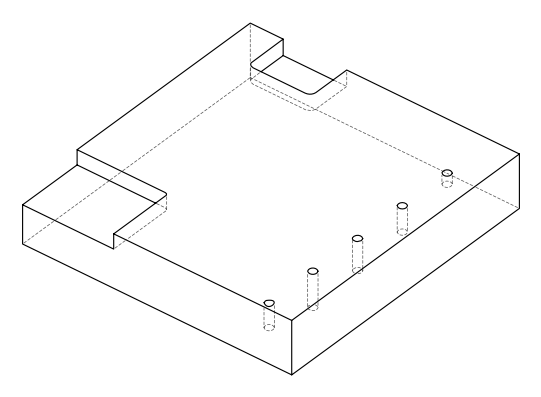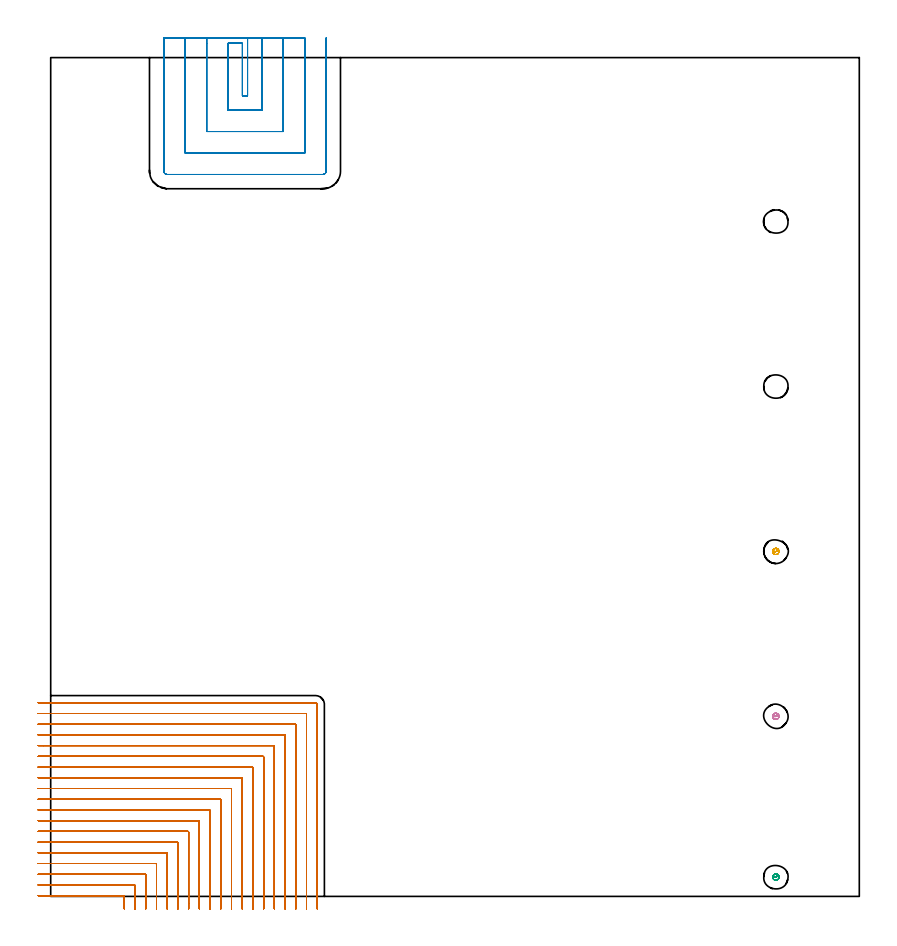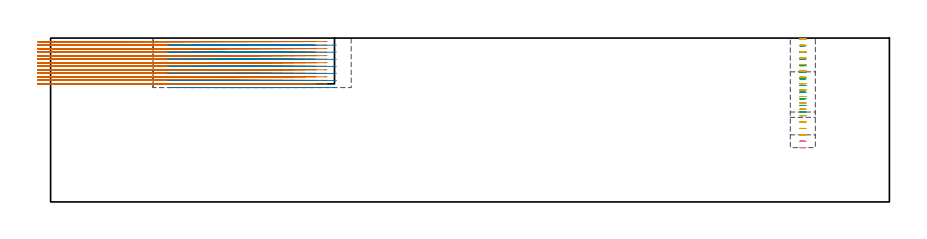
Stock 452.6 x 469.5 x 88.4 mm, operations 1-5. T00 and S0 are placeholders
(PLAN: 9 operations, 5 tool changes, 107.9 min)
(1 MILL_CORNER_NOTCH_RECTANGULAR | CORNER_NOTCH_RECTANGULAR | NXT0201_009 | Follow Part, ap 2, ae 75% | 87.83 min | 425206 mm3)
(2 MILL_SLOT | SLOT_PARTIAL_RECTANGULAR | UGT0201_008 | Follow Part, ap 4, ae 75% | 15.55 min | 208411 mm3)
(3 MILL_BLIND_HOLE_FROM_SOLID_MATERIAL | STEP1POCKET | NXT0201_010 | Spiral | 0.83 min | 5683 mm3)
(4 MILL_BLIND_HOLE_FROM_SOLID_MATERIAL_1 | STEP1POCKET_1 | NXT0201_010 | Spiral | 1.25 min | 8452 mm3)
(5 MILL_BLIND_HOLE_FROM_SOLID_MATERIAL_2 | STEP1POCKET_2 | NXT0201_010 | Spiral | 1.11 min | 7450 mm3)
(6 MILL_BLIND_HOLE_FROM_SOLID_MATERIAL_3 | STEP1POCKET_3 | NXT0201_010 | Spiral | 0.9 min | 6150 mm3)
(7 SPOT_DRILL | STEP1POCKET_4 | NXT0321_9005460120000 | 0.03 min | 2 mm3)
(8 DRILL_BLIND_HOLE_INTO_CENTER | STEP1POCKET_4 | NXT0301_128 | 0.08 min | 1929 mm3)
(9 MILL_ROUGH_BLIND_HOLE_CONTOUR | STEP1POCKET_4 | NXT0201_010 | Spiral | 0.35 min | 648 mm3)
(TOOL NXT0201_009 | ENDMILL 8mm [2P460-0800-NA 1630] | D8 FL26 Z6)
(TOOL UGT0201_008 | End Mill 16 mm | D16 FL32 Z4)
(TOOL NXT0201_010 | ENDMILL 10mm [2P460-1000-NA 1630] | D10 FL30 Z6)
(TOOL NXT0321_9005460120000 | NC Spot Drill, 142deg, 12mm, Carbide, Uncoated | D12 PA142 FL30 Z2)
(TOOL NXT0301_128 | Carbide Drill 12mm [861.1-1200-036A1-GP GC34] | D12 PA150 FL37.4 Z2)
(OP 1 MILL_CORNER_NOTCH_RECTANGULAR)
G17 G21 G94 G90
T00 M6
G54
G17 G0 G90 X41.2 Y-7. S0 M3
G43 Z98.4 H1
Z86.5
G94 G1 Y-4. F250.
Y0.007 F500.
G3 X40.807 Y0.4 R0.4
G1 X-4.
X-7. F250.
G0 Z98.4
X47.2 Y-7.
Z86.5
G1 Y-4.
Y6.007 F500.
G3 X46.807 Y6.4 R0.4
G1 X-4.
X-7. F250.
G0 Z98.4
X53.2 Y-7.
Z86.5
G1 Y-4.
Y12.007 F500.
G3 X52.807 Y12.4 R0.4
G1 X-4.
X-7. F250.
G0 Z98.4
X59.2 Y-7.
Z86.5
G1 Y-4.
Y18.006 F500.
G3 X58.806 Y18.4 R0.4
G1 X-4.
X-7. F250.
G0 Z98.4
X65.2 Y-7.
Z86.5
G1 Y-4.
Y24.006 F500.
G3 X64.806 Y24.4 R0.4
G1 X-4.
X-7. F250.
G0 Z98.4
X71.2 Y-7.
Z86.5
G1 Y-4.
Y30.006 F500.
G3 X70.806 Y30.4 R0.4
G1 X-4.
X-7. F250.
G0 Z98.4
X77.2 Y-7.
Z86.5
G1 Y-4.
Y36.006 F500.
G3 X76.806 Y36.4 R0.4
G1 X-4.
X-7. F250.
G0 Z98.4
X83.2 Y-7.
Z86.5
G1 Y-4.
Y42.005 F500.
G3 X82.805 Y42.4 R0.4
G1 X-4.
X-7. F250.
G0 Z98.4
X89.2 Y-7.
Z86.5
G1 Y-4.
Y48.005 F500.
G3 X88.805 Y48.4 R0.4
G1 X-4.
X-7. F250.
G0 Z98.4
X95.2 Y-7.
Z86.5
G1 Y-4.
Y54.005 F500.
G3 X94.805 Y54.4 R0.4
G1 X-4.
X-7. F250.
G0 Z98.4
X101.2 Y-7.
Z86.5
G1 Y-4.
Y60.005 F500.
G3 X100.805 Y60.4 R0.4
G1 X-4.
X-7. F250.
G0 Z98.4
X107.2 Y-7.
Z86.5
G1 Y-4.
Y66.005 F500.
G3 X106.805 Y66.4 R0.4
G1 X-4.
X-7. F250.
G0 Z98.4
X113.2 Y-7.
Z86.5
G1 Y-4.
Y72.004 F500.
G3 X112.804 Y72.4 R0.4
G1 X-4.
X-7. F250.
G0 Z98.4
X119.2 Y-7.
Z86.5
G1 Y-4.
Y78.004 F500.
G3 X118.804 Y78.4 R0.4
G1 X-4.
X-7. F250.
G0 Z98.4
X125.2 Y-7.
Z86.5
G1 Y-4.
Y84.004 F500.
G3 X124.804 Y84.4 R0.4
G1 X-4.
X-7. F250.
G0 Z98.4
X131.2 Y-7.
Z86.5
G1 Y-4.
Y90.004 F500.
G3 X130.804 Y90.4 R0.4
G1 X-4.
X-7. F250.
G0 Z98.4
X137.2 Y-7.
Z86.5
G1 Y-4.
Y96.003 F500.
G3 X136.804 Y96.4 R0.4
G1 X-4.
X-7. F250.
G0 Z98.4
X143.2 Y-7.
Z86.5
G1 Y-4.
Y102.003 F500.
G3 X142.803 Y102.4 R0.4
G1 X-4.
X-7. F250.
G0 Z98.4
X149.2 Y-7.
Z86.5
G1 Y-4.
Y107.4 F500.
G3 X148.2 Y108.4 R1.
G1 X-4.
X-7. F250.
G0 Z98.4
X41.2 Y-7.
Z84.6
G1 Y-4.
Y0.007 F500.
G3 X40.807 Y0.4 R0.4
G1 X-4.
X-7. F250.
G0 Z98.4
X47.2 Y-7.
Z84.6
G1 Y-4.
Y6.007 F500.
G3 X46.807 Y6.4 R0.4
G1 X-4.
X-7. F250.
G0 Z98.4
X53.2 Y-7.
Z84.6
G1 Y-4.
Y12.007 F500.
G3 X52.807 Y12.4 R0.4
G1 X-4.
X-7. F250.
G0 Z98.4
X59.2 Y-7.
Z84.6
G1 Y-4.
Y18.006 F500.
G3 X58.806 Y18.4 R0.4
G1 X-4.
X-7. F250.
G0 Z98.4
X65.2 Y-7.
Z84.6
G1 Y-4.
Y24.006 F500.
G3 X64.806 Y24.4 R0.4
G1 X-4.
X-7. F250.
G0 Z98.4
X71.2 Y-7.
Z84.6
G1 Y-4.
Y30.006 F500.
G3 X70.806 Y30.4 R0.4
G1 X-4.
X-7. F250.
G0 Z98.4
X77.2 Y-7.
Z84.6
G1 Y-4.
Y36.006 F500.
G3 X76.806 Y36.4 R0.4
G1 X-4.
X-7. F250.
G0 Z98.4
X83.2 Y-7.
Z84.6
G1 Y-4.
Y42.005 F500.
G3 X82.805 Y42.4 R0.4
G1 X-4.
X-7. F250.
G0 Z98.4
X89.2 Y-7.
Z84.6
G1 Y-4.
Y48.005 F500.
G3 X88.805 Y48.4 R0.4
G1 X-4.
X-7. F250.
G0 Z98.4
X95.2 Y-7.
Z84.6
G1 Y-4.
Y54.005 F500.
G3 X94.805 Y54.4 R0.4
G1 X-4.
X-7. F250.
G0 Z98.4
X101.2 Y-7.
Z84.6
G1 Y-4.
Y60.005 F500.
G3 X100.805 Y60.4 R0.4
G1 X-4.
X-7. F250.
G0 Z98.4
X107.2 Y-7.
Z84.6
G1 Y-4.
Y66.005 F500.
G3 X106.805 Y66.4 R0.4
G1 X-4.
X-7. F250.
G0 Z98.4
X113.2 Y-7.
Z84.6
G1 Y-4.
Y72.004 F500.
G3 X112.804 Y72.4 R0.4
G1 X-4.
X-7. F250.
G0 Z98.4
X119.2 Y-7.
Z84.6
G1 Y-4.
Y78.004 F500.
G3 X118.804 Y78.4 R0.4
G1 X-4.
X-7. F250.
G0 Z98.4
X125.2 Y-7.
Z84.6
G1 Y-4.
Y84.004 F500.
G3 X124.804 Y84.4 R0.4
G1 X-4.
X-7. F250.
G0 Z98.4
X131.2 Y-7.
Z84.6
G1 Y-4.
Y90.004 F500.
G3 X130.804 Y90.4 R0.4
G1 X-4.
X-7. F250.
G0 Z98.4
X137.2 Y-7.
Z84.6
G1 Y-4.
Y96.003 F500.
G3 X136.804 Y96.4 R0.4
G1 X-4.
X-7. F250.
G0 Z98.4
X143.2 Y-7.
Z84.6
G1 Y-4.
Y102.003 F500.
G3 X142.803 Y102.4 R0.4
G1 X-4.
X-7. F250.
G0 Z98.4
X149.2 Y-7.
Z84.6
G1 Y-4.
Y107.4 F500.
G3 X148.2 Y108.4 R1.
G1 X-4.
X-7. F250.
G0 Z98.4
X41.2 Y-7.
Z82.7
G1 Y-4.
Y0.007 F500.
G3 X40.807 Y0.4 R0.4
G1 X-4.
X-7. F250.
G0 Z98.4
X47.2 Y-7.
Z82.7
G1 Y-4.
Y6.007 F500.
G3 X46.807 Y6.4 R0.4
G1 X-4.
X-7. F250.
G0 Z98.4
X53.2 Y-7.
Z82.7
G1 Y-4.
Y12.007 F500.
G3 X52.807 Y12.4 R0.4
G1 X-4.
X-7. F250.
G0 Z98.4
X59.2 Y-7.
Z82.7
G1 Y-4.
Y18.006 F500.
G3 X58.806 Y18.4 R0.4
G1 X-4.
X-7. F250.
G0 Z98.4
X65.2 Y-7.
Z82.7
G1 Y-4.
Y24.006 F500.
G3 X64.806 Y24.4 R0.4
G1 X-4.
X-7. F250.
G0 Z98.4
X71.2 Y-7.
Z82.7
G1 Y-4.
Y30.006 F500.
G3 X70.806 Y30.4 R0.4
G1 X-4.
X-7. F250.
G0 Z98.4
X77.2 Y-7.
Z82.7
G1 Y-4.
Y36.006 F500.
G3 X76.806 Y36.4 R0.4
G1 X-4.
X-7. F250.
G0 Z98.4
X83.2 Y-7.
Z82.7
G1 Y-4.
Y42.005 F500.
G3 X82.805 Y42.4 R0.4
G1 X-4.
X-7. F250.
G0 Z98.4
X89.2 Y-7.
Z82.7
G1 Y-4.
Y48.005 F500.
G3 X88.805 Y48.4 R0.4
G1 X-4.
X-7. F250.
G0 Z98.4
X95.2 Y-7.
Z82.7
G1 Y-4.
Y54.005 F500.
G3 X94.805 Y54.4 R0.4
G1 X-4.
X-7. F250.
G0 Z98.4
X101.2 Y-7.
Z82.7
G1 Y-4.
Y60.005 F500.
G3 X100.805 Y60.4 R0.4
G1 X-4.
X-7. F250.
G0 Z98.4
X107.2 Y-7.
Z82.7
G1 Y-4.
Y66.005 F500.
G3 X106.805 Y66.4 R0.4
G1 X-4.
X-7. F250.
G0 Z98.4
X113.2 Y-7.
Z82.7
G1 Y-4.
Y72.004 F500.
G3 X112.804 Y72.4 R0.4
G1 X-4.
X-7. F250.
G0 Z98.4
X119.2 Y-7.
Z82.7
G1 Y-4.
Y78.004 F500.
G3 X118.804 Y78.4 R0.4
G1 X-4.
X-7. F250.
G0 Z98.4
X125.2 Y-7.
Z82.7
G1 Y-4.
Y84.004 F500.
G3 X124.804 Y84.4 R0.4
G1 X-4.
X-7. F250.
G0 Z98.4
X131.2 Y-7.
Z82.7
G1 Y-4.
Y90.004 F500.
G3 X130.804 Y90.4 R0.4
G1 X-4.
X-7. F250.
G0 Z98.4
X137.2 Y-7.
Z82.7
G1 Y-4.
Y96.003 F500.
G3 X136.804 Y96.4 R0.4
G1 X-4.
X-7. F250.
G0 Z98.4
X143.2 Y-7.
Z82.7
G1 Y-4.
Y102.003 F500.
G3 X142.803 Y102.4 R0.4
G1 X-4.
X-7. F250.
G0 Z98.4
X149.2 Y-7.
Z82.7
G1 Y-4.
Y107.4 F500.
G3 X148.2 Y108.4 R1.
G1 X-4.
X-7. F250.
G0 Z98.4
X41.2 Y-7.
Z80.8
G1 Y-4.
Y0.007 F500.
G3 X40.807 Y0.4 R0.4
G1 X-4.
X-7. F250.
G0 Z98.4
X47.2 Y-7.
Z80.8
G1 Y-4.
Y6.007 F500.
G3 X46.807 Y6.4 R0.4
G1 X-4.
X-7. F250.
G0 Z98.4
X53.2 Y-7.
Z80.8
G1 Y-4.
Y12.007 F500.
G3 X52.807 Y12.4 R0.4
G1 X-4.
X-7. F250.
G0 Z98.4
X59.2 Y-7.
Z80.8
G1 Y-4.
Y18.006 F500.
G3 X58.806 Y18.4 R0.4
G1 X-4.
X-7. F250.
G0 Z98.4
X65.2 Y-7.
Z80.8
G1 Y-4.
Y24.006 F500.
G3 X64.806 Y24.4 R0.4
G1 X-4.
X-7. F250.
G0 Z98.4
X71.2 Y-7.
Z80.8
G1 Y-4.
Y30.006 F500.
G3 X70.806 Y30.4 R0.4
G1 X-4.
X-7. F250.
G0 Z98.4
X77.2 Y-7.
Z80.8
G1 Y-4.
Y36.006 F500.
G3 X76.806 Y36.4 R0.4
G1 X-4.
X-7. F250.
G0 Z98.4
X83.2 Y-7.
Z80.8
G1 Y-4.
Y42.005 F500.
G3 X82.805 Y42.4 R0.4
G1 X-4.
X-7. F250.
G0 Z98.4
X89.2 Y-7.
Z80.8
G1 Y-4.
Y48.005 F500.
G3 X88.805 Y48.4 R0.4
G1 X-4.
X-7. F250.
G0 Z98.4
X95.2 Y-7.
Z80.8
G1 Y-4.
Y54.005 F500.
G3 X94.805 Y54.4 R0.4
G1 X-4.
X-7. F250.
G0 Z98.4
X101.2 Y-7.
Z80.8
G1 Y-4.
Y60.005 F500.
G3 X100.805 Y60.4 R0.4
G1 X-4.
X-7. F250.
G0 Z98.4
X107.2 Y-7.
Z80.8
G1 Y-4.
Y66.005 F500.
G3 X106.805 Y66.4 R0.4
G1 X-4.
X-7. F250.
G0 Z98.4
X113.2 Y-7.
Z80.8
G1 Y-4.
Y72.004 F500.
G3 X112.804 Y72.4 R0.4
G1 X-4.
X-7. F250.
G0 Z98.4
X119.2 Y-7.
Z80.8
G1 Y-4.
Y78.004 F500.
G3 X118.804 Y78.4 R0.4
G1 X-4.
X-7. F250.
G0 Z98.4
X125.2 Y-7.
Z80.8
G1 Y-4.
Y84.004 F500.
G3 X124.804 Y84.4 R0.4
G1 X-4.
X-7. F250.
G0 Z98.4
X131.2 Y-7.
Z80.8
G1 Y-4.
Y90.004 F500.
G3 X130.804 Y90.4 R0.4
G1 X-4.
X-7. F250.
G0 Z98.4
X137.2 Y-7.
Z80.8
G1 Y-4.
Y96.003 F500.
G3 X136.804 Y96.4 R0.4
G1 X-4.
X-7. F250.
G0 Z98.4
X143.2 Y-7.
Z80.8
G1 Y-4.
Y102.003 F500.
G3 X142.803 Y102.4 R0.4
G1 X-4.
X-7. F250.
G0 Z98.4
X149.2 Y-7.
Z80.8
G1 Y-4.
Y107.4 F500.
G3 X148.2 Y108.4 R1.
G1 X-4.
X-7. F250.
G0 Z98.4
X41.2 Y-7.
Z78.9
G1 Y-4.
Y0.007 F500.
G3 X40.807 Y0.4 R0.4
G1 X-4.
X-7. F250.
G0 Z98.4
X47.2 Y-7.
Z78.9
G1 Y-4.
Y6.007 F500.
G3 X46.807 Y6.4 R0.4
G1 X-4.
X-7. F250.
G0 Z98.4
X53.2 Y-7.
Z78.9
G1 Y-4.
Y12.007 F500.
G3 X52.807 Y12.4 R0.4
G1 X-4.
X-7. F250.
G0 Z98.4
X59.2 Y-7.
Z78.9
G1 Y-4.
Y18.006 F500.
G3 X58.806 Y18.4 R0.4
G1 X-4.
X-7. F250.
G0 Z98.4
X65.2 Y-7.
Z78.9
G1 Y-4.
Y24.006 F500.
G3 X64.806 Y24.4 R0.4
G1 X-4.
X-7. F250.
G0 Z98.4
X71.2 Y-7.
Z78.9
G1 Y-4.
Y30.006 F500.
G3 X70.806 Y30.4 R0.4
G1 X-4.
X-7. F250.
G0 Z98.4
X77.2 Y-7.
Z78.9
G1 Y-4.
Y36.006 F500.
G3 X76.806 Y36.4 R0.4
G1 X-4.
X-7. F250.
G0 Z98.4
X83.2 Y-7.
Z78.9
G1 Y-4.
Y42.005 F500.
G3 X82.805 Y42.4 R0.4
G1 X-4.
X-7. F250.
G0 Z98.4
X89.2 Y-7.
Z78.9
G1 Y-4.
Y48.005 F500.
G3 X88.805 Y48.4 R0.4
G1 X-4.
X-7. F250.
G0 Z98.4
X95.2 Y-7.
Z78.9
G1 Y-4.
Y54.005 F500.
G3 X94.805 Y54.4 R0.4
G1 X-4.
X-7. F250.
G0 Z98.4
X101.2 Y-7.
Z78.9
G1 Y-4.
Y60.005 F500.
G3 X100.805 Y60.4 R0.4
G1 X-4.
X-7. F250.
G0 Z98.4
X107.2 Y-7.
Z78.9
G1 Y-4.
Y66.005 F500.
G3 X106.805 Y66.4 R0.4
G1 X-4.
X-7. F250.
G0 Z98.4
X113.2 Y-7.
Z78.9
G1 Y-4.
Y72.004 F500.
G3 X112.804 Y72.4 R0.4
G1 X-4.
X-7. F250.
G0 Z98.4
X119.2 Y-7.
Z78.9
G1 Y-4.
Y78.004 F500.
G3 X118.804 Y78.4 R0.4
G1 X-4.
X-7. F250.
G0 Z98.4
X125.2 Y-7.
Z78.9
G1 Y-4.
Y84.004 F500.
G3 X124.804 Y84.4 R0.4
G1 X-4.
X-7. F250.
G0 Z98.4
X131.2 Y-7.
Z78.9
G1 Y-4.
Y90.004 F500.
G3 X130.804 Y90.4 R0.4
G1 X-4.
X-7. F250.
G0 Z98.4
X137.2 Y-7.
Z78.9
G1 Y-4.
Y96.003 F500.
G3 X136.804 Y96.4 R0.4
G1 X-4.
X-7. F250.
G0 Z98.4
X143.2 Y-7.
Z78.9
G1 Y-4.
Y102.003 F500.
G3 X142.803 Y102.4 R0.4
G1 X-4.
X-7. F250.
G0 Z98.4
X149.2 Y-7.
Z78.9
G1 Y-4.
Y107.4 F500.
G3 X148.2 Y108.4 R1.
G1 X-4.
X-7. F250.
G0 Z98.4
X41.2 Y-7.
Z77.
G1 Y-4.
Y0.007 F500.
G3 X40.807 Y0.4 R0.4
G1 X-4.
X-7. F250.
G0 Z98.4
X47.2 Y-7.
Z77.
G1 Y-4.
Y6.007 F500.
G3 X46.807 Y6.4 R0.4
G1 X-4.
X-7. F250.
G0 Z98.4
X53.2 Y-7.
Z77.
G1 Y-4.
Y12.007 F500.
G3 X52.807 Y12.4 R0.4
G1 X-4.
X-7. F250.
G0 Z98.4
X59.2 Y-7.
Z77.
G1 Y-4.
Y18.006 F500.
G3 X58.806 Y18.4 R0.4
G1 X-4.
X-7. F250.
G0 Z98.4
X65.2 Y-7.
Z77.
G1 Y-4.
Y24.006 F500.
G3 X64.806 Y24.4 R0.4
G1 X-4.
X-7. F250.
G0 Z98.4
X71.2 Y-7.
Z77.
G1 Y-4.
Y30.006 F500.
G3 X70.806 Y30.4 R0.4
G1 X-4.
X-7. F250.
G0 Z98.4
X77.2 Y-7.
Z77.
G1 Y-4.
Y36.006 F500.
G3 X76.806 Y36.4 R0.4
G1 X-4.
X-7. F250.
G0 Z98.4
X83.2 Y-7.
Z77.
G1 Y-4.
Y42.005 F500.
G3 X82.805 Y42.4 R0.4
G1 X-4.
X-7. F250.
G0 Z98.4
X89.2 Y-7.
Z77.
G1 Y-4.
Y48.005 F500.
G3 X88.805 Y48.4 R0.4
G1 X-4.
X-7. F250.
G0 Z98.4
X95.2 Y-7.
Z77.
G1 Y-4.
Y54.005 F500.
G3 X94.805 Y54.4 R0.4
G1 X-4.
X-7. F250.
G0 Z98.4
X101.2 Y-7.
Z77.
G1 Y-4.
Y60.005 F500.
G3 X100.805 Y60.4 R0.4
G1 X-4.
X-7. F250.
G0 Z98.4
X107.2 Y-7.
Z77.
G1 Y-4.
Y66.005 F500.
G3 X106.805 Y66.4 R0.4
G1 X-4.
X-7. F250.
G0 Z98.4
X113.2 Y-7.
Z77.
G1 Y-4.
Y72.004 F500.
G3 X112.804 Y72.4 R0.4
G1 X-4.
X-7. F250.
G0 Z98.4
X119.2 Y-7.
Z77.
G1 Y-4.
Y78.004 F500.
G3 X118.804 Y78.4 R0.4
G1 X-4.
X-7. F250.
G0 Z98.4
X125.2 Y-7.
Z77.
G1 Y-4.
Y84.004 F500.
G3 X124.804 Y84.4 R0.4
G1 X-4.
X-7. F250.
G0 Z98.4
X131.2 Y-7.
Z77.
G1 Y-4.
Y90.004 F500.
G3 X130.804 Y90.4 R0.4
G1 X-4.
X-7. F250.
G0 Z98.4
X137.2 Y-7.
Z77.
G1 Y-4.
Y96.003 F500.
G3 X136.804 Y96.4 R0.4
G1 X-4.
X-7. F250.
G0 Z98.4
X143.2 Y-7.
Z77.
G1 Y-4.
Y102.003 F500.
G3 X142.803 Y102.4 R0.4
G1 X-4.
X-7. F250.
G0 Z98.4
X149.2 Y-7.
Z77.
G1 Y-4.
Y107.4 F500.
G3 X148.2 Y108.4 R1.
G1 X-4.
X-7. F250.
G0 Z98.4
X41.2 Y-7.
Z75.1
G1 Y-4.
Y0.007 F500.
G3 X40.807 Y0.4 R0.4
G1 X-4.
X-7. F250.
G0 Z98.4
X47.2 Y-7.
Z75.1
G1 Y-4.
Y6.007 F500.
G3 X46.807 Y6.4 R0.4
G1 X-4.
X-7. F250.
G0 Z98.4
X53.2 Y-7.
Z75.1
G1 Y-4.
Y12.007 F500.
G3 X52.807 Y12.4 R0.4
G1 X-4.
X-7. F250.
G0 Z98.4
X59.2 Y-7.
Z75.1
G1 Y-4.
Y18.006 F500.
G3 X58.806 Y18.4 R0.4
G1 X-4.
X-7. F250.
G0 Z98.4
X65.2 Y-7.
Z75.1
G1 Y-4.
Y24.006 F500.
G3 X64.806 Y24.4 R0.4
G1 X-4.
X-7. F250.
G0 Z98.4
X71.2 Y-7.
Z75.1
G1 Y-4.
Y30.006 F500.
G3 X70.806 Y30.4 R0.4
G1 X-4.
X-7. F250.
G0 Z98.4
X77.2 Y-7.
Z75.1
G1 Y-4.
Y36.006 F500.
G3 X76.806 Y36.4 R0.4
G1 X-4.
X-7. F250.
G0 Z98.4
X83.2 Y-7.
Z75.1
G1 Y-4.
Y42.005 F500.
G3 X82.805 Y42.4 R0.4
G1 X-4.
X-7. F250.
G0 Z98.4
X89.2 Y-7.
Z75.1
G1 Y-4.
Y48.005 F500.
G3 X88.805 Y48.4 R0.4
G1 X-4.
X-7. F250.
G0 Z98.4
X95.2 Y-7.
Z75.1
G1 Y-4.
Y54.005 F500.
G3 X94.805 Y54.4 R0.4
G1 X-4.
X-7. F250.
G0 Z98.4
X101.2 Y-7.
Z75.1
G1 Y-4.
Y60.005 F500.
G3 X100.805 Y60.4 R0.4
G1 X-4.
X-7. F250.
G0 Z98.4
X107.2 Y-7.
Z75.1
G1 Y-4.
Y66.005 F500.
G3 X106.805 Y66.4 R0.4
G1 X-4.
X-7. F250.
G0 Z98.4
X113.2 Y-7.
Z75.1
G1 Y-4.
Y72.004 F500.
G3 X112.804 Y72.4 R0.4
G1 X-4.
X-7. F250.
G0 Z98.4
X119.2 Y-7.
Z75.1
G1 Y-4.
Y78.004 F500.
G3 X118.804 Y78.4 R0.4
G1 X-4.
X-7. F250.
G0 Z98.4
X125.2 Y-7.
Z75.1
G1 Y-4.
Y84.004 F500.
G3 X124.804 Y84.4 R0.4
G1 X-4.
X-7. F250.
G0 Z98.4
X131.2 Y-7.
Z75.1
G1 Y-4.
Y90.004 F500.
G3 X130.804 Y90.4 R0.4
G1 X-4.
X-7. F250.
G0 Z98.4
X137.2 Y-7.
Z75.1
G1 Y-4.
Y96.003 F500.
G3 X136.804 Y96.4 R0.4
G1 X-4.
X-7. F250.
G0 Z98.4
X143.2 Y-7.
Z75.1
G1 Y-4.
Y102.003 F500.
G3 X142.803 Y102.4 R0.4
G1 X-4.
X-7. F250.
G0 Z98.4
X149.2 Y-7.
Z75.1
G1 Y-4.
Y107.4 F500.
G3 X148.2 Y108.4 R1.
G1 X-4.
X-7. F250.
G0 Z98.4
X41.2 Y-7.
Z73.2
G1 Y-4.
Y0.007 F500.
G3 X40.807 Y0.4 R0.4
G1 X-4.
X-7. F250.
G0 Z98.4
X47.2 Y-7.
Z73.2
G1 Y-4.
Y6.007 F500.
G3 X46.807 Y6.4 R0.4
G1 X-4.
X-7. F250.
G0 Z98.4
X53.2 Y-7.
Z73.2
G1 Y-4.
Y12.007 F500.
G3 X52.807 Y12.4 R0.4
G1 X-4.
X-7. F250.
G0 Z98.4
X59.2 Y-7.
Z73.2
G1 Y-4.
Y18.006 F500.
G3 X58.806 Y18.4 R0.4
G1 X-4.
X-7. F250.
G0 Z98.4
X65.2 Y-7.
Z73.2
G1 Y-4.
Y24.006 F500.
G3 X64.806 Y24.4 R0.4
G1 X-4.
X-7. F250.
G0 Z98.4
X71.2 Y-7.
Z73.2
G1 Y-4.
Y30.006 F500.
G3 X70.806 Y30.4 R0.4
G1 X-4.
X-7. F250.
G0 Z98.4
X77.2 Y-7.
Z73.2
G1 Y-4.
Y36.006 F500.
G3 X76.806 Y36.4 R0.4
G1 X-4.
X-7. F250.
G0 Z98.4
X83.2 Y-7.
Z73.2
G1 Y-4.
Y42.005 F500.
G3 X82.805 Y42.4 R0.4
G1 X-4.
X-7. F250.
G0 Z98.4
X89.2 Y-7.
Z73.2
G1 Y-4.
Y48.005 F500.
G3 X88.805 Y48.4 R0.4
G1 X-4.
X-7. F250.
G0 Z98.4
X95.2 Y-7.
Z73.2
G1 Y-4.
Y54.005 F500.
G3 X94.805 Y54.4 R0.4
G1 X-4.
X-7. F250.
G0 Z98.4
X101.2 Y-7.
Z73.2
G1 Y-4.
Y60.005 F500.
G3 X100.805 Y60.4 R0.4
G1 X-4.
X-7. F250.
G0 Z98.4
X107.2 Y-7.
Z73.2
G1 Y-4.
Y66.005 F500.
G3 X106.805 Y66.4 R0.4
G1 X-4.
X-7. F250.
G0 Z98.4
X113.2 Y-7.
Z73.2
G1 Y-4.
Y72.004 F500.
G3 X112.804 Y72.4 R0.4
G1 X-4.
X-7. F250.
G0 Z98.4
X119.2 Y-7.
Z73.2
G1 Y-4.
Y78.004 F500.
G3 X118.804 Y78.4 R0.4
G1 X-4.
X-7. F250.
G0 Z98.4
X125.2 Y-7.
Z73.2
G1 Y-4.
Y84.004 F500.
G3 X124.804 Y84.4 R0.4
G1 X-4.
X-7. F250.
G0 Z98.4
X131.2 Y-7.
Z73.2
G1 Y-4.
Y90.004 F500.
G3 X130.804 Y90.4 R0.4
G1 X-4.
X-7. F250.
G0 Z98.4
X137.2 Y-7.
Z73.2
G1 Y-4.
Y96.003 F500.
G3 X136.804 Y96.4 R0.4
G1 X-4.
X-7. F250.
G0 Z98.4
X143.2 Y-7.
Z73.2
G1 Y-4.
Y102.003 F500.
G3 X142.803 Y102.4 R0.4
G1 X-4.
X-7. F250.
G0 Z98.4
X149.2 Y-7.
Z73.2
G1 Y-4.
Y107.4 F500.
G3 X148.2 Y108.4 R1.
G1 X-4.
X-7. F250.
G0 Z98.4
X41.2 Y-7.
Z71.3
G1 Y-4.
Y0.007 F500.
G3 X40.807 Y0.4 R0.4
G1 X-4.
X-7. F250.
G0 Z98.4
X47.2 Y-7.
Z71.3
G1 Y-4.
Y6.007 F500.
G3 X46.807 Y6.4 R0.4
G1 X-4.
X-7. F250.
G0 Z98.4
X53.2 Y-7.
Z71.3
G1 Y-4.
Y12.007 F500.
G3 X52.807 Y12.4 R0.4
G1 X-4.
X-7. F250.
G0 Z98.4
X59.2 Y-7.
Z71.3
G1 Y-4.
Y18.006 F500.
G3 X58.806 Y18.4 R0.4
G1 X-4.
X-7. F250.
G0 Z98.4
X65.2 Y-7.
Z71.3
G1 Y-4.
Y24.006 F500.
G3 X64.806 Y24.4 R0.4
G1 X-4.
X-7. F250.
G0 Z98.4
X71.2 Y-7.
Z71.3
G1 Y-4.
Y30.006 F500.
G3 X70.806 Y30.4 R0.4
G1 X-4.
X-7. F250.
G0 Z98.4
X77.2 Y-7.
Z71.3
G1 Y-4.
Y36.006 F500.
G3 X76.806 Y36.4 R0.4
G1 X-4.
X-7. F250.
G0 Z98.4
X83.2 Y-7.
Z71.3
G1 Y-4.
Y42.005 F500.
G3 X82.805 Y42.4 R0.4
G1 X-4.
X-7. F250.
G0 Z98.4
X89.2 Y-7.
Z71.3
G1 Y-4.
Y48.005 F500.
G3 X88.805 Y48.4 R0.4
G1 X-4.
X-7. F250.
G0 Z98.4
X95.2 Y-7.
Z71.3
G1 Y-4.
Y54.005 F500.
G3 X94.805 Y54.4 R0.4
G1 X-4.
X-7. F250.
G0 Z98.4
X101.2 Y-7.
Z71.3
G1 Y-4.
Y60.005 F500.
G3 X100.805 Y60.4 R0.4
G1 X-4.
X-7. F250.
G0 Z98.4
X107.2 Y-7.
Z71.3
G1 Y-4.
Y66.005 F500.
G3 X106.805 Y66.4 R0.4
G1 X-4.
X-7. F250.
G0 Z98.4
X113.2 Y-7.
Z71.3
G1 Y-4.
Y72.004 F500.
G3 X112.804 Y72.4 R0.4
G1 X-4.
X-7. F250.
G0 Z98.4
X119.2 Y-7.
Z71.3
G1 Y-4.
Y78.004 F500.
G3 X118.804 Y78.4 R0.4
G1 X-4.
X-7. F250.
G0 Z98.4
X125.2 Y-7.
Z71.3
G1 Y-4.
Y84.004 F500.
G3 X124.804 Y84.4 R0.4
G1 X-4.
X-7. F250.
G0 Z98.4
X131.2 Y-7.
Z71.3
G1 Y-4.
Y90.004 F500.
G3 X130.804 Y90.4 R0.4
G1 X-4.
X-7. F250.
G0 Z98.4
X137.2 Y-7.
Z71.3
G1 Y-4.
Y96.003 F500.
G3 X136.804 Y96.4 R0.4
G1 X-4.
X-7. F250.
G0 Z98.4
X143.2 Y-7.
Z71.3
G1 Y-4.
Y102.003 F500.
G3 X142.803 Y102.4 R0.4
G1 X-4.
X-7. F250.
G0 Z98.4
X149.2 Y-7.
Z71.3
G1 Y-4.
Y107.4 F500.
G3 X148.2 Y108.4 R1.
G1 X-4.
X-7. F250.
G0 Z98.4
X41.2 Y-7.
Z69.4
G1 Y-4.
Y0.007 F500.
G3 X40.807 Y0.4 R0.4
G1 X-4.
X-7. F250.
G0 Z98.4
X47.2 Y-7.
Z69.4
G1 Y-4.
Y6.007 F500.
G3 X46.807 Y6.4 R0.4
G1 X-4.
X-7. F250.
G0 Z98.4
X53.2 Y-7.
Z69.4
G1 Y-4.
Y12.007 F500.
G3 X52.807 Y12.4 R0.4
G1 X-4.
X-7. F250.
G0 Z98.4
X59.2 Y-7.
Z69.4
G1 Y-4.
Y18.006 F500.
G3 X58.806 Y18.4 R0.4
G1 X-4.
X-7. F250.
G0 Z98.4
X65.2 Y-7.
Z69.4
G1 Y-4.
Y24.006 F500.
G3 X64.806 Y24.4 R0.4
G1 X-4.
X-7. F250.
G0 Z98.4
X71.2 Y-7.
Z69.4
G1 Y-4.
Y30.006 F500.
G3 X70.806 Y30.4 R0.4
G1 X-4.
X-7. F250.
G0 Z98.4
X77.2 Y-7.
Z69.4
G1 Y-4.
Y36.006 F500.
G3 X76.806 Y36.4 R0.4
G1 X-4.
X-7. F250.
G0 Z98.4
X83.2 Y-7.
Z69.4
G1 Y-4.
Y42.005 F500.
G3 X82.805 Y42.4 R0.4
G1 X-4.
X-7. F250.
G0 Z98.4
X89.2 Y-7.
Z69.4
G1 Y-4.
Y48.005 F500.
G3 X88.805 Y48.4 R0.4
G1 X-4.
X-7. F250.
G0 Z98.4
X95.2 Y-7.
Z69.4
G1 Y-4.
Y54.005 F500.
G3 X94.805 Y54.4 R0.4
G1 X-4.
X-7. F250.
G0 Z98.4
X101.2 Y-7.
Z69.4
G1 Y-4.
Y60.005 F500.
G3 X100.805 Y60.4 R0.4
G1 X-4.
X-7. F250.
G0 Z98.4
X107.2 Y-7.
Z69.4
G1 Y-4.
Y66.005 F500.
G3 X106.805 Y66.4 R0.4
G1 X-4.
X-7. F250.
G0 Z98.4
X113.2 Y-7.
Z69.4
G1 Y-4.
Y72.004 F500.
G3 X112.804 Y72.4 R0.4
G1 X-4.
X-7. F250.
G0 Z98.4
X119.2 Y-7.
Z69.4
G1 Y-4.
Y78.004 F500.
G3 X118.804 Y78.4 R0.4
G1 X-4.
X-7. F250.
G0 Z98.4
X125.2 Y-7.
Z69.4
G1 Y-4.
Y84.004 F500.
G3 X124.804 Y84.4 R0.4
G1 X-4.
X-7. F250.
G0 Z98.4
X131.2 Y-7.
Z69.4
G1 Y-4.
Y90.004 F500.
G3 X130.804 Y90.4 R0.4
G1 X-4.
X-7. F250.
G0 Z98.4
X137.2 Y-7.
Z69.4
G1 Y-4.
Y96.003 F500.
G3 X136.804 Y96.4 R0.4
G1 X-4.
X-7. F250.
G0 Z98.4
X143.2 Y-7.
Z69.4
G1 Y-4.
Y102.003 F500.
G3 X142.803 Y102.4 R0.4
G1 X-4.
X-7. F250.
G0 Z98.4
X149.2 Y-7.
Z69.4
G1 Y-4.
Y107.4 F500.
G3 X148.2 Y108.4 R1.
G1 X-4.
X-7. F250.
G0 Z98.4
X41.2 Y-7.
Z67.5
G1 Y-4.
Y0.007 F500.
G3 X40.807 Y0.4 R0.4
G1 X-4.
X-7. F250.
G0 Z98.4
X47.2 Y-7.
Z67.5
G1 Y-4.
Y6.007 F500.
G3 X46.807 Y6.4 R0.4
G1 X-4.
X-7. F250.
G0 Z98.4
X53.2 Y-7.
Z67.5
G1 Y-4.
Y12.007 F500.
G3 X52.807 Y12.4 R0.4
G1 X-4.
X-7. F250.
G0 Z98.4
X59.2 Y-7.
Z67.5
G1 Y-4.
Y18.006 F500.
G3 X58.806 Y18.4 R0.4
G1 X-4.
X-7. F250.
G0 Z98.4
X65.2 Y-7.
Z67.5
G1 Y-4.
Y24.006 F500.
G3 X64.806 Y24.4 R0.4
G1 X-4.
X-7. F250.
G0 Z98.4
X71.2 Y-7.
Z67.5
G1 Y-4.
Y30.006 F500.
G3 X70.806 Y30.4 R0.4
G1 X-4.
X-7. F250.
G0 Z98.4
X77.2 Y-7.
Z67.5
G1 Y-4.
Y36.006 F500.
G3 X76.806 Y36.4 R0.4
G1 X-4.
X-7. F250.
G0 Z98.4
X83.2 Y-7.
Z67.5
G1 Y-4.
Y42.005 F500.
G3 X82.805 Y42.4 R0.4
G1 X-4.
X-7. F250.
G0 Z98.4
X89.2 Y-7.
Z67.5
G1 Y-4.
Y48.005 F500.
G3 X88.805 Y48.4 R0.4
G1 X-4.
X-7. F250.
G0 Z98.4
X95.2 Y-7.
Z67.5
G1 Y-4.
Y54.005 F500.
G3 X94.805 Y54.4 R0.4
G1 X-4.
X-7. F250.
G0 Z98.4
X101.2 Y-7.
Z67.5
G1 Y-4.
Y60.005 F500.
G3 X100.805 Y60.4 R0.4
G1 X-4.
X-7. F250.
G0 Z98.4
X107.2 Y-7.
Z67.5
G1 Y-4.
Y66.005 F500.
G3 X106.805 Y66.4 R0.4
G1 X-4.
X-7. F250.
G0 Z98.4
X113.2 Y-7.
Z67.5
G1 Y-4.
Y72.004 F500.
G3 X112.804 Y72.4 R0.4
G1 X-4.
X-7. F250.
G0 Z98.4
X119.2 Y-7.
Z67.5
G1 Y-4.
Y78.004 F500.
G3 X118.804 Y78.4 R0.4
G1 X-4.
X-7. F250.
G0 Z98.4
X125.2 Y-7.
Z67.5
G1 Y-4.
Y84.004 F500.
G3 X124.804 Y84.4 R0.4
G1 X-4.
X-7. F250.
G0 Z98.4
X131.2 Y-7.
Z67.5
G1 Y-4.
Y90.004 F500.
G3 X130.804 Y90.4 R0.4
G1 X-4.
X-7. F250.
G0 Z98.4
X137.2 Y-7.
Z67.5
G1 Y-4.
Y96.003 F500.
G3 X136.804 Y96.4 R0.4
G1 X-4.
X-7. F250.
G0 Z98.4
X143.2 Y-7.
Z67.5
G1 Y-4.
Y102.003 F500.
G3 X142.803 Y102.4 R0.4
G1 X-4.
X-7. F250.
G0 Z98.4
X149.2 Y-7.
Z67.5
G1 Y-4.
Y107.4 F500.
G3 X148.2 Y108.4 R1.
G1 X-4.
X-7. F250.
G0 Z98.4
X41.2 Y-7.
Z65.6
G1 Y-4.
Y0.007 F500.
G3 X40.807 Y0.4 R0.4
G1 X-4.
X-7. F250.
G0 Z98.4
X47.2 Y-7.
Z65.6
G1 Y-4.
Y6.007 F500.
G3 X46.807 Y6.4 R0.4
G1 X-4.
X-7. F250.
G0 Z98.4
X53.2 Y-7.
Z65.6
G1 Y-4.
Y12.007 F500.
G3 X52.807 Y12.4 R0.4
G1 X-4.
X-7. F250.
G0 Z98.4
X59.2 Y-7.
Z65.6
G1 Y-4.
Y18.006 F500.
G3 X58.806 Y18.4 R0.4
G1 X-4.
X-7. F250.
G0 Z98.4
X65.2 Y-7.
Z65.6
G1 Y-4.
Y24.006 F500.
G3 X64.806 Y24.4 R0.4
G1 X-4.
X-7. F250.
G0 Z98.4
X71.2 Y-7.
Z65.6
G1 Y-4.
Y30.006 F500.
G3 X70.806 Y30.4 R0.4
G1 X-4.
X-7. F250.
G0 Z98.4
X77.2 Y-7.
Z65.6
G1 Y-4.
Y36.006 F500.
G3 X76.806 Y36.4 R0.4
G1 X-4.
X-7. F250.
G0 Z98.4
X83.2 Y-7.
Z65.6
G1 Y-4.
Y42.005 F500.
G3 X82.805 Y42.4 R0.4
G1 X-4.
X-7. F250.
G0 Z98.4
X89.2 Y-7.
Z65.6
G1 Y-4.
Y48.005 F500.
G3 X88.805 Y48.4 R0.4
G1 X-4.
X-7. F250.
G0 Z98.4
X95.2 Y-7.
Z65.6
G1 Y-4.
Y54.005 F500.
G3 X94.805 Y54.4 R0.4
G1 X-4.
X-7. F250.
G0 Z98.4
X101.2 Y-7.
Z65.6
G1 Y-4.
Y60.005 F500.
G3 X100.805 Y60.4 R0.4
G1 X-4.
X-7. F250.
G0 Z98.4
X107.2 Y-7.
Z65.6
G1 Y-4.
Y66.005 F500.
G3 X106.805 Y66.4 R0.4
G1 X-4.
X-7. F250.
G0 Z98.4
X113.2 Y-7.
Z65.6
G1 Y-4.
Y72.004 F500.
G3 X112.804 Y72.4 R0.4
G1 X-4.
X-7. F250.
G0 Z98.4
X119.2 Y-7.
Z65.6
G1 Y-4.
Y78.004 F500.
G3 X118.804 Y78.4 R0.4
G1 X-4.
X-7. F250.
G0 Z98.4
X125.2 Y-7.
Z65.6
G1 Y-4.
Y84.004 F500.
G3 X124.804 Y84.4 R0.4
G1 X-4.
X-7. F250.
G0 Z98.4
X131.2 Y-7.
Z65.6
G1 Y-4.
Y90.004 F500.
G3 X130.804 Y90.4 R0.4
G1 X-4.
X-7. F250.
G0 Z98.4
X137.2 Y-7.
Z65.6
G1 Y-4.
Y96.003 F500.
G3 X136.804 Y96.4 R0.4
G1 X-4.
X-7. F250.
G0 Z98.4
X143.2 Y-7.
Z65.6
G1 Y-4.
Y102.003 F500.
G3 X142.803 Y102.4 R0.4
G1 X-4.
X-7. F250.
G0 Z98.4
X149.2 Y-7.
Z65.6
G1 Y-4.
Y107.4 F500.
G3 X148.2 Y108.4 R1.
G1 X-4.
X-7. F250.
G0 Z98.4
X41.2 Y-7.
Z63.7
G1 Y-4.
Y0.007 F500.
G3 X40.807 Y0.4 R0.4
G1 X-4.
X-7. F250.
G0 Z98.4
X47.2 Y-7.
Z63.7
G1 Y-4.
Y6.007 F500.
G3 X46.807 Y6.4 R0.4
G1 X-4.
X-7. F250.
G0 Z98.4
X53.2 Y-7.
Z63.7
G1 Y-4.
Y12.007 F500.
G3 X52.807 Y12.4 R0.4
G1 X-4.
X-7. F250.
G0 Z98.4
X59.2 Y-7.
Z63.7
G1 Y-4.
Y18.006 F500.
G3 X58.806 Y18.4 R0.4
G1 X-4.
X-7. F250.
G0 Z98.4
X65.2 Y-7.
Z63.7
G1 Y-4.
Y24.006 F500.
G3 X64.806 Y24.4 R0.4
G1 X-4.
X-7. F250.
G0 Z98.4
X71.2 Y-7.
Z63.7
G1 Y-4.
Y30.006 F500.
G3 X70.806 Y30.4 R0.4
G1 X-4.
X-7. F250.
G0 Z98.4
X77.2 Y-7.
Z63.7
G1 Y-4.
Y36.006 F500.
G3 X76.806 Y36.4 R0.4
G1 X-4.
X-7. F250.
G0 Z98.4
X83.2 Y-7.
Z63.7
G1 Y-4.
Y42.005 F500.
G3 X82.805 Y42.4 R0.4
G1 X-4.
X-7. F250.
G0 Z98.4
X89.2 Y-7.
Z63.7
G1 Y-4.
Y48.005 F500.
G3 X88.805 Y48.4 R0.4
G1 X-4.
X-7. F250.
G0 Z98.4
X95.2 Y-7.
Z63.7
G1 Y-4.
Y54.005 F500.
G3 X94.805 Y54.4 R0.4
G1 X-4.
X-7. F250.
G0 Z98.4
X101.2 Y-7.
Z63.7
G1 Y-4.
Y60.005 F500.
G3 X100.805 Y60.4 R0.4
G1 X-4.
X-7. F250.
G0 Z98.4
X107.2 Y-7.
Z63.7
G1 Y-4.
Y66.005 F500.
G3 X106.805 Y66.4 R0.4
G1 X-4.
X-7. F250.
G0 Z98.4
X113.2 Y-7.
Z63.7
G1 Y-4.
Y72.004 F500.
G3 X112.804 Y72.4 R0.4
G1 X-4.
X-7. F250.
G0 Z98.4
X119.2 Y-7.
Z63.7
G1 Y-4.
Y78.004 F500.
G3 X118.804 Y78.4 R0.4
G1 X-4.
X-7. F250.
G0 Z98.4
X125.2 Y-7.
Z63.7
G1 Y-4.
Y84.004 F500.
G3 X124.804 Y84.4 R0.4
G1 X-4.
X-7. F250.
G0 Z98.4
X131.2 Y-7.
Z63.7
G1 Y-4.
Y90.004 F500.
G3 X130.804 Y90.4 R0.4
G1 X-4.
X-7. F250.
G0 Z98.4
X137.2 Y-7.
Z63.7
G1 Y-4.
Y96.003 F500.
G3 X136.804 Y96.4 R0.4
G1 X-4.
X-7. F250.
G0 Z98.4
X143.2 Y-7.
Z63.7
G1 Y-4.
Y102.003 F500.
G3 X142.803 Y102.4 R0.4
G1 X-4.
X-7. F250.
G0 Z98.4
X149.2 Y-7.
Z63.7
G1 Y-4.
Y107.4 F500.
G3 X148.2 Y108.4 R1.
G1 X-4.
X-7. F250.
G0 Z98.4
M5
M2
(OP 2 MILL_SLOT)
G17 G21 G94 G90
T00 M6
G54
G17 G0 G90 X110.2 Y480.5 S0 M3
G43 Z98.4 H0
Z84.586
G94 G1 Y477.5 F250.
Y448.1 F500.
X107.3
Y477.5
X99.3
Y440.1
X118.2
Y477.5
Y480.5 F250.
X87.3
Y477.5
Y428.1 F500.
X130.2
Y477.5
Y480.5 F250.
X75.3
Y477.5
Y416.1 F500.
X142.2
Y477.5
Y480.5 F250.
X63.3
Y477.5
Y406. F500.
G3 X65.2 Y404.1 R1.9
G1 X152.3
G3 X154.2 Y406. R1.9
G1 Y477.5
Y480.5 F250.
G0 X110.2 Z80.771
G1 Y477.5
Y448.1 F500.
X107.3
Y477.5
X99.3
Y440.1
X118.2
Y477.5
Y480.5 F250.
X87.3
Y477.5
Y428.1 F500.
X130.2
Y477.5
Y480.5 F250.
X75.3
Y477.5
Y416.1 F500.
X142.2
Y477.5
Y480.5 F250.
X63.3
Y477.5
Y406. F500.
G3 X65.2 Y404.1 R1.9
G1 X152.3
G3 X154.2 Y406. R1.9
G1 Y477.5
Y480.5 F250.
G0 X110.2 Z76.957
G1 Y477.5
Y448.1 F500.
X107.3
Y477.5
X99.3
Y440.1
X118.2
Y477.5
Y480.5 F250.
X87.3
Y477.5
Y428.1 F500.
X130.2
Y477.5
Y480.5 F250.
X75.3
Y477.5
Y416.1 F500.
X142.2
Y477.5
Y480.5 F250.
X63.3
Y477.5
Y406. F500.
G3 X65.2 Y404.1 R1.9
G1 X152.3
G3 X154.2 Y406. R1.9
G1 Y477.5
Y480.5 F250.
G0 X110.2 Z73.143
G1 Y477.5
Y448.1 F500.
X107.3
Y477.5
X99.3
Y440.1
X118.2
Y477.5
Y480.5 F250.
X87.3
Y477.5
Y428.1 F500.
X130.2
Y477.5
Y480.5 F250.
X75.3
Y477.5
Y416.1 F500.
X142.2
Y477.5
Y480.5 F250.
X63.3
Y477.5
Y406. F500.
G3 X65.2 Y404.1 R1.9
G1 X152.3
G3 X154.2 Y406. R1.9
G1 Y477.5
Y480.5 F250.
G0 X110.2 Z69.329
G1 Y477.5
Y448.1 F500.
X107.3
Y477.5
X99.3
Y440.1
X118.2
Y477.5
Y480.5 F250.
X87.3
Y477.5
Y428.1 F500.
X130.2
Y477.5
Y480.5 F250.
X75.3
Y477.5
Y416.1 F500.
X142.2
Y477.5
Y480.5 F250.
X63.3
Y477.5
Y406. F500.
G3 X65.2 Y404.1 R1.9
G1 X152.3
G3 X154.2 Y406. R1.9
G1 Y477.5
Y480.5 F250.
G0 X110.2 Z65.514
G1 Y477.5
Y448.1 F500.
X107.3
Y477.5
X99.3
Y440.1
X118.2
Y477.5
Y480.5 F250.
X87.3
Y477.5
Y428.1 F500.
X130.2
Y477.5
Y480.5 F250.
X75.3
Y477.5
Y416.1 F500.
X142.2
Y477.5
Y480.5 F250.
X63.3
Y477.5
Y406. F500.
G3 X65.2 Y404.1 R1.9
G1 X152.3
G3 X154.2 Y406. R1.9
G1 Y477.5
Y480.5 F250.
G0 X110.2 Z61.7
G1 Y477.5
Y448.1 F500.
X107.3
Y477.5
X99.3
Y440.1
X118.2
Y477.5
Y480.5 F250.
X87.3
Y477.5
Y428.1 F500.
X130.2
Y477.5
Y480.5 F250.
X75.3
Y477.5
Y416.1 F500.
X142.2
Y477.5
Y480.5 F250.
X63.3
Y477.5
Y406. F500.
G3 X65.2 Y404.1 R1.9
G1 X152.3
G3 X154.2 Y406. R1.9
G1 Y477.5
Y480.5 F250.
G0 Z98.4
M5
M2
(OP 3 MILL_BLIND_HOLE_FROM_SOLID_MATERIAL)
G17 G21 G94 G90
T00 M6
G54
G17 G0 G90 X405.9 Y10.8 S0 M3
G43 Z98.4 H1
Z87.825
G94 G3 X406.491 Y11.959 R0.73 F250.
X404.871 Y12.216 R1.159
X404.484 Y9.771 R1.75
X404.871 Y12.216 R-1.75
X404.678 Y10.994 R0.875
X405.9 Y10.8 R0.875
G0 Z84.25
G3 X406.491 Y11.959 R0.73
X404.871 Y12.216 R1.159
X404.484 Y9.771 R1.75
X404.871 Y12.216 R-1.75
X404.678 Y10.994 R0.875
X405.9 Y10.8 R0.875
G0 Z80.675
G3 X406.491 Y11.959 R0.73
X404.871 Y12.216 R1.159
X404.484 Y9.771 R1.75
X404.871 Y12.216 R-1.75
X404.678 Y10.994 R0.875
X405.9 Y10.8 R0.875
G0 Z77.1
G3 X406.491 Y11.959 R0.73
X404.871 Y12.216 R1.159
X404.484 Y9.771 R1.75
X404.871 Y12.216 R-1.75
X404.678 Y10.994 R0.875
X405.9 Y10.8 R0.875
G0 Z73.525
G3 X406.491 Y11.959 R0.73
X404.871 Y12.216 R1.159
X404.484 Y9.771 R1.75
X404.871 Y12.216 R-1.75
X404.678 Y10.994 R0.875
X405.9 Y10.8 R0.875
G0 Z69.95
G3 X406.491 Y11.959 R0.73
X404.871 Y12.216 R1.159
X404.484 Y9.771 R1.75
X404.871 Y12.216 R-1.75
X404.678 Y10.994 R0.875
X405.9 Y10.8 R0.875
G0 Z66.375
G3 X406.491 Y11.959 R0.73
X404.871 Y12.216 R1.159
X404.484 Y9.771 R1.75
X404.871 Y12.216 R-1.75
X404.678 Y10.994 R0.875
X405.9 Y10.8 R0.875
G0 Z62.8
G3 X406.491 Y11.959 R0.73
X404.871 Y12.216 R1.159
X404.484 Y9.771 R1.75
X404.871 Y12.216 R-1.75
X404.678 Y10.994 R0.875
X405.9 Y10.8 R0.875
G0 Z59.225
G3 X406.491 Y11.959 R0.73
X404.871 Y12.216 R1.159
X404.484 Y9.771 R1.75
X404.871 Y12.216 R-1.75
X404.678 Y10.994 R0.875
X405.9 Y10.8 R0.875
G0 Z55.65
G3 X406.491 Y11.959 R0.73
X404.871 Y12.216 R1.159
X404.484 Y9.771 R1.75
X404.871 Y12.216 R-1.75
X404.678 Y10.994 R0.875
X405.9 Y10.8 R0.875
G0 Z52.075
G3 X406.491 Y11.959 R0.73
X404.871 Y12.216 R1.159
X404.484 Y9.771 R1.75
X404.871 Y12.216 R-1.75
X404.678 Y10.994 R0.875
X405.9 Y10.8 R0.875
G0 Z48.5
G3 X406.491 Y11.959 R0.73
X404.871 Y12.216 R1.159
X404.484 Y9.771 R1.75
X404.871 Y12.216 R-1.75
X404.678 Y10.994 R0.875
X405.9 Y10.8 R0.875
G0 Z98.4
M5
M2
(OP 4 MILL_BLIND_HOLE_FROM_SOLID_MATERIAL_1)
G17 G21 G94 G90
T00 M6
G54
G17 G0 G90 X405.9 Y100.8 S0 M3
G43 Z98.4 H1
Z87.95
G94 G3 X406.491 Y101.959 R0.73 F250.
X404.871 Y102.216 R1.159
X404.484 Y99.771 R1.75
X404.871 Y102.216 R-1.75
X404.678 Y100.994 R0.875
X405.9 Y100.8 R0.875
G0 Z84.5
G3 X406.491 Y101.959 R0.73
X404.871 Y102.216 R1.159
X404.484 Y99.771 R1.75
X404.871 Y102.216 R-1.75
X404.678 Y100.994 R0.875
X405.9 Y100.8 R0.875
G0 Z81.05
G3 X406.491 Y101.959 R0.73
X404.871 Y102.216 R1.159
X404.484 Y99.771 R1.75
X404.871 Y102.216 R-1.75
X404.678 Y100.994 R0.875
X405.9 Y100.8 R0.875
G0 Z77.6
G3 X406.491 Y101.959 R0.73
X404.871 Y102.216 R1.159
X404.484 Y99.771 R1.75
X404.871 Y102.216 R-1.75
X404.678 Y100.994 R0.875
X405.9 Y100.8 R0.875
G0 Z74.15
G3 X406.491 Y101.959 R0.73
X404.871 Y102.216 R1.159
X404.484 Y99.771 R1.75
X404.871 Y102.216 R-1.75
X404.678 Y100.994 R0.875
X405.9 Y100.8 R0.875
G0 Z70.7
G3 X406.491 Y101.959 R0.73
X404.871 Y102.216 R1.159
X404.484 Y99.771 R1.75
X404.871 Y102.216 R-1.75
X404.678 Y100.994 R0.875
X405.9 Y100.8 R0.875
G0 Z67.25
G3 X406.491 Y101.959 R0.73
X404.871 Y102.216 R1.159
X404.484 Y99.771 R1.75
X404.871 Y102.216 R-1.75
X404.678 Y100.994 R0.875
X405.9 Y100.8 R0.875
G0 Z63.8
G3 X406.491 Y101.959 R0.73
X404.871 Y102.216 R1.159
X404.484 Y99.771 R1.75
X404.871 Y102.216 R-1.75
X404.678 Y100.994 R0.875
X405.9 Y100.8 R0.875
G0 Z60.35
G3 X406.491 Y101.959 R0.73
X404.871 Y102.216 R1.159
X404.484 Y99.771 R1.75
X404.871 Y102.216 R-1.75
X404.678 Y100.994 R0.875
X405.9 Y100.8 R0.875
G0 Z56.9
G3 X406.491 Y101.959 R0.73
X404.871 Y102.216 R1.159
X404.484 Y99.771 R1.75
X404.871 Y102.216 R-1.75
X404.678 Y100.994 R0.875
X405.9 Y100.8 R0.875
G0 Z53.45
G3 X406.491 Y101.959 R0.73
X404.871 Y102.216 R1.159
X404.484 Y99.771 R1.75
X404.871 Y102.216 R-1.75
X404.678 Y100.994 R0.875
X405.9 Y100.8 R0.875
G0 Z50.
G3 X406.491 Y101.959 R0.73
X404.871 Y102.216 R1.159
X404.484 Y99.771 R1.75
X404.871 Y102.216 R-1.75
X404.678 Y100.994 R0.875
X405.9 Y100.8 R0.875
G0 Z46.55
G3 X406.491 Y101.959 R0.73
X404.871 Y102.216 R1.159
X404.484 Y99.771 R1.75
X404.871 Y102.216 R-1.75
X404.678 Y100.994 R0.875
X405.9 Y100.8 R0.875
G0 Z43.1
G3 X406.491 Y101.959 R0.73
X404.871 Y102.216 R1.159
X404.484 Y99.771 R1.75
X404.871 Y102.216 R-1.75
X404.678 Y100.994 R0.875
X405.9 Y100.8 R0.875
G0 Z39.65
G3 X406.491 Y101.959 R0.73
X404.871 Y102.216 R1.159
X404.484 Y99.771 R1.75
X404.871 Y102.216 R-1.75
X404.678 Y100.994 R0.875
X405.9 Y100.8 R0.875
G0 Z36.2
G3 X406.491 Y101.959 R0.73
X404.871 Y102.216 R1.159
X404.484 Y99.771 R1.75
X404.871 Y102.216 R-1.75
X404.678 Y100.994 R0.875
X405.9 Y100.8 R0.875
G0 Z32.75
G3 X406.491 Y101.959 R0.73
X404.871 Y102.216 R1.159
X404.484 Y99.771 R1.75
X404.871 Y102.216 R-1.75
X404.678 Y100.994 R0.875
X405.9 Y100.8 R0.875
G0 Z29.3
G3 X406.491 Y101.959 R0.73
X404.871 Y102.216 R1.159
X404.484 Y99.771 R1.75
X404.871 Y102.216 R-1.75
X404.678 Y100.994 R0.875
X405.9 Y100.8 R0.875
G0 Z98.4
M5
M2
(OP 5 MILL_BLIND_HOLE_FROM_SOLID_MATERIAL_2)
G17 G21 G94 G90
T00 M6
G54
G17 G0 G90 X405.9 Y193.1 S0 M3
G43 Z98.4 H1
Z87.95
G94 G3 X406.491 Y194.259 R0.73 F250.
X404.871 Y194.516 R1.159
X404.484 Y192.071 R1.75
X404.871 Y194.516 R-1.75
X404.678 Y193.294 R0.875
X405.9 Y193.1 R0.875
G0 Z84.5
G3 X406.491 Y194.259 R0.73
X404.871 Y194.516 R1.159
X404.484 Y192.071 R1.75
X404.871 Y194.516 R-1.75
X404.678 Y193.294 R0.875
X405.9 Y193.1 R0.875
G0 Z81.05
G3 X406.491 Y194.259 R0.73
X404.871 Y194.516 R1.159
X404.484 Y192.071 R1.75
X404.871 Y194.516 R-1.75
X404.678 Y193.294 R0.875
X405.9 Y193.1 R0.875
G0 Z77.6
G3 X406.491 Y194.259 R0.73
X404.871 Y194.516 R1.159
X404.484 Y192.071 R1.75
X404.871 Y194.516 R-1.75
X404.678 Y193.294 R0.875
X405.9 Y193.1 R0.875
G0 Z74.15
G3 X406.491 Y194.259 R0.73
X404.871 Y194.516 R1.159
X404.484 Y192.071 R1.75
X404.871 Y194.516 R-1.75
X404.678 Y193.294 R0.875
X405.9 Y193.1 R0.875
G0 Z70.7
G3 X406.491 Y194.259 R0.73
X404.871 Y194.516 R1.159
X404.484 Y192.071 R1.75
X404.871 Y194.516 R-1.75
X404.678 Y193.294 R0.875
X405.9 Y193.1 R0.875
G0 Z67.25
G3 X406.491 Y194.259 R0.73
X404.871 Y194.516 R1.159
X404.484 Y192.071 R1.75
X404.871 Y194.516 R-1.75
X404.678 Y193.294 R0.875
X405.9 Y193.1 R0.875
G0 Z63.8
G3 X406.491 Y194.259 R0.73
X404.871 Y194.516 R1.159
X404.484 Y192.071 R1.75
X404.871 Y194.516 R-1.75
X404.678 Y193.294 R0.875
X405.9 Y193.1 R0.875
G0 Z60.35
G3 X406.491 Y194.259 R0.73
X404.871 Y194.516 R1.159
X404.484 Y192.071 R1.75
X404.871 Y194.516 R-1.75
X404.678 Y193.294 R0.875
X405.9 Y193.1 R0.875
G0 Z56.9
G3 X406.491 Y194.259 R0.73
X404.871 Y194.516 R1.159
X404.484 Y192.071 R1.75
X404.871 Y194.516 R-1.75
X404.678 Y193.294 R0.875
X405.9 Y193.1 R0.875
G0 Z53.45
G3 X406.491 Y194.259 R0.73
X404.871 Y194.516 R1.159
X404.484 Y192.071 R1.75
X404.871 Y194.516 R-1.75
X404.678 Y193.294 R0.875
X405.9 Y193.1 R0.875
G0 Z50.
G3 X406.491 Y194.259 R0.73
X404.871 Y194.516 R1.159
X404.484 Y192.071 R1.75
X404.871 Y194.516 R-1.75
X404.678 Y193.294 R0.875
X405.9 Y193.1 R0.875
G0 Z46.55
G3 X406.491 Y194.259 R0.73
X404.871 Y194.516 R1.159
X404.484 Y192.071 R1.75
X404.871 Y194.516 R-1.75
X404.678 Y193.294 R0.875
X405.9 Y193.1 R0.875
G0 Z43.1
G3 X406.491 Y194.259 R0.73
X404.871 Y194.516 R1.159
X404.484 Y192.071 R1.75
X404.871 Y194.516 R-1.75
X404.678 Y193.294 R0.875
X405.9 Y193.1 R0.875
G0 Z39.65
G3 X406.491 Y194.259 R0.73
X404.871 Y194.516 R1.159
X404.484 Y192.071 R1.75
X404.871 Y194.516 R-1.75
X404.678 Y193.294 R0.875
X405.9 Y193.1 R0.875
G0 Z36.2
G3 X406.491 Y194.259 R0.73
X404.871 Y194.516 R1.159
X404.484 Y192.071 R1.75
X404.871 Y194.516 R-1.75
X404.678 Y193.294 R0.875
X405.9 Y193.1 R0.875
G0 Z98.4
M5
M2
